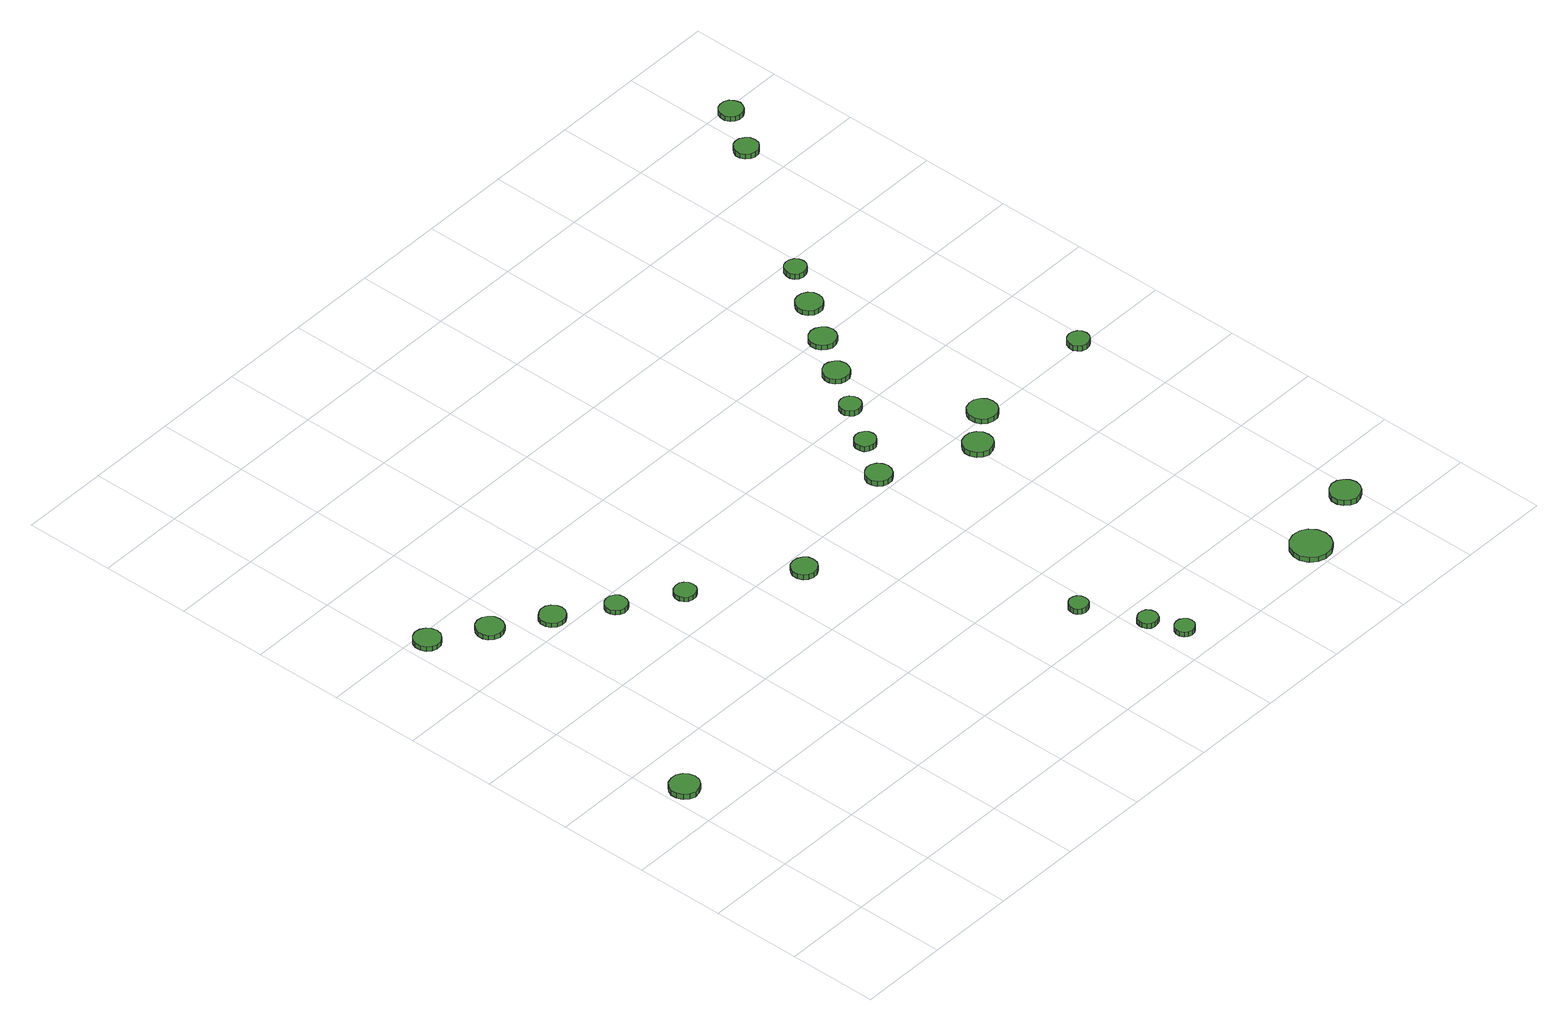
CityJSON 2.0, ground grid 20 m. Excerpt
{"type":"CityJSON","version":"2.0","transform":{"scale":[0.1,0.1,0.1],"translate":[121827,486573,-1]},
"CityObjects":{
"tree1":{"type":"SolitaryVegetationObject","attributes":{"function":"something"},"geometry":[{"type":"MultiSurface","lod":"1","boundaries":[[[0,1,2,3,4,5,6,7,8,9,10,11,12,13,14]],[[15,16,17,18,19,20,21,22,23,24,25,26,27,28,29]],[[0,29,28,1]],[[1,28,27,2]],[[2,27,26,3]],[[3,26,25,4]],[[4,25,24,5]],[[5,24,23,6]],[[6,23,22,7]],[[7,22,21,8]],[[8,21,20,9]],[[9,20,19,10]],[[10,19,18,11]],[[11,18,17,12]],[[12,17,16,13]],[[13,16,15,14]],[[14,15,29,0]]]}]},
"tree2":{"type":"SolitaryVegetationObject","attributes":{"function":"something"},"geometry":[{"type":"MultiSurface","lod":"1","boundaries":[[[30,31,32,33,34,35,36,37,38,39,40,41,42,43,44]],[[45,46,47,48,49,50,51,52,53,54,55,56,57,58,59]],[[30,59,58,31]],[[31,58,57,32]],[[32,57,56,33]],[[33,56,55,34]],[[34,55,54,35]],[[35,54,53,36]],[[36,53,52,37]],[[37,52,51,38]],[[38,51,50,39]],[[39,50,49,40]],[[40,49,48,41]],[[41,48,47,42]],[[42,47,46,43]],[[43,46,45,44]],[[44,45,59,30]]]}]},
"tree3":{"type":"SolitaryVegetationObject","attributes":{"function":"something"},"geometry":[{"type":"MultiSurface","lod":"1","boundaries":[[[60,61,62,63,64,65,66,67,68,69,70,71,72,73,74]],[[75,76,77,78,79,80,81,82,83,84,85,86,87,88,89]],[[60,89,88,61]],[[61,88,87,62]],[[62,87,86,63]],[[63,86,85,64]],[[64,85,84,65]],[[65,84,83,66]],[[66,83,82,67]],[[67,82,81,68]],[[68,81,80,69]],[[69,80,79,70]],[[70,79,78,71]],[[71,78,77,72]],[[72,77,76,73]],[[73,76,75,74]],[[74,75,89,60]]]}]},
"tree4":{"type":"SolitaryVegetationObject","attributes":{"function":"something"},"geometry":[{"type":"MultiSurface","lod":"1","boundaries":[[[90,91,92,93,94,95,96,97,98,99,100,101,102,103,104]],[[105,106,107,108,109,110,111,112,113,114,115,116,117,118,119]],[[90,119,118,91]],[[91,118,117,92]],[[92,117,116,93]],[[93,116,115,94]],[[94,115,114,95]],[[95,114,113,96]],[[96,113,112,97]],[[97,112,111,98]],[[98,111,110,99]],[[99,110,109,100]],[[100,109,108,101]],[[101,108,107,102]],[[102,107,106,103]],[[103,106,105,104]],[[104,105,119,90]]]}]},
"tree5":{"type":"SolitaryVegetationObject","attributes":{"function":"something"},"geometry":[{"type":"MultiSurface","lod":"1","boundaries":[[[120,121,122,123,124,125,126,127,128,129,130,131,132,133,134]],[[135,136,137,138,139,140,141,142,143,144,145,146,147,148,149]],[[120,149,148,121]],[[121,148,147,122]],[[122,147,146,123]],[[123,146,145,124]],[[124,145,144,125]],[[125,144,143,126]],[[126,143,142,127]],[[127,142,141,128]],[[128,141,140,129]],[[129,140,139,130]],[[130,139,138,131]],[[131,138,137,132]],[[132,137,136,133]],[[133,136,135,134]],[[134,135,149,120]]]}]},
"tree6":{"type":"SolitaryVegetationObject","attributes":{"function":"something"},"geometry":[{"type":"MultiSurface","lod":"1","boundaries":[[[150,151,152,153,154,155,156,157,158,159,160,161,162,163,164]],[[165,166,167,168,169,170,171,172,173,174,175,176,177,178,179]],[[150,179,178,151]],[[151,178,177,152]],[[152,177,176,153]],[[153,176,175,154]],[[154,175,174,155]],[[155,174,173,156]],[[156,173,172,157]],[[157,172,171,158]],[[158,171,170,159]],[[159,170,169,160]],[[160,169,168,161]],[[161,168,167,162]],[[162,167,166,163]],[[163,166,165,164]],[[164,165,179,150]]]}]},
"tree7":{"type":"SolitaryVegetationObject","attributes":{"function":"something"},"geometry":[{"type":"MultiSurface","lod":"1","boundaries":[[[180,181,182,183,184,185,186,187,188,189,190,191,192,193,194]],[[195,196,197,198,199,200,201,202,203,204,205,206,207,208,209]],[[180,209,208,181]],[[181,208,207,182]],[[182,207,206,183]],[[183,206,205,184]],[[184,205,204,185]],[[185,204,203,186]],[[186,203,202,187]],[[187,202,201,188]],[[188,201,200,189]],[[189,200,199,190]],[[190,199,198,191]],[[191,198,197,192]],[[192,197,196,193]],[[193,196,195,194]],[[194,195,209,180]]]}]},
"tree8":{"type":"SolitaryVegetationObject","attributes":{"function":"something"},"geometry":[{"type":"MultiSurface","lod":"1","boundaries":[[[210,211,212,213,214,215,216,217,218,219,220,221,222,223,224]],[[225,226,227,228,229,230,231,232,233,234,235,236,237,238,239]],[[210,239,238,211]],[[211,238,237,212]],[[212,237,236,213]],[[213,236,235,214]],[[214,235,234,215]],[[215,234,233,216]],[[216,233,232,217]],[[217,232,231,218]],[[218,231,230,219]],[[219,230,229,220]],[[220,229,228,221]],[[221,228,227,222]],[[222,227,226,223]],[[223,226,225,224]],[[224,225,239,210]]]}]},
"tree9":{"type":"SolitaryVegetationObject","attributes":{"function":"something"},"geometry":[{"type":"MultiSurface","lod":"1","boundaries":[[[240,241,242,243,244,245,246,247,248,249,250,251,252,253,254]],[[255,256,257,258,259,260,261,262,263,264,265,266,267,268,269]],[[240,269,268,241]],[[241,268,267,242]],[[242,267,266,243]],[[243,266,265,244]],[[244,265,264,245]],[[245,264,263,246]],[[246,263,262,247]],[[247,262,261,248]],[[248,261,260,249]],[[249,260,259,250]],[[250,259,258,251]],[[251,258,257,252]],[[252,257,256,253]],[[253,256,255,254]],[[254,255,269,240]]]}]},
"tree10":{"type":"SolitaryVegetationObject","attributes":{"function":"something"},"geometry":[{"type":"MultiSurface","lod":"1","boundaries":[[[270,271,272,273,274,275,276,277,278,279,280,281,282,283,284]],[[285,286,287,288,289,290,291,292,293,294,295,296,297,298,299]],[[270,299,298,271]],[[271,298,297,272]],[[272,297,296,273]],[[273,296,295,274]],[[274,295,294,275]],[[275,294,293,276]],[[276,293,292,277]],[[277,292,291,278]],[[278,291,290,279]],[[279,290,289,280]],[[280,289,288,281]],[[281,288,287,282]],[[282,287,286,283]],[[283,286,285,284]],[[284,285,299,270]]]}]},
"tree11":{"type":"SolitaryVegetationObject","attributes":{"function":"something"},"geometry":[{"type":"MultiSurface","lod":"1","boundaries":[[[300,301,302,303,304,305,306,307,308,309,310,311,312,313,314]],[[315,316,317,318,319,320,321,322,323,324,325,326,327,328,329]],[[300,329,328,301]],[[301,328,327,302]],[[302,327,326,303]],[[303,326,325,304]],[[304,325,324,305]],[[305,324,323,306]],[[306,323,322,307]],[[307,322,321,308]],[[308,321,320,309]],[[309,320,319,310]],[[310,319,318,311]],[[311,318,317,312]],[[312,317,316,313]],[[313,316,315,314]],[[314,315,329,300]]]}]},
"tree12":{"type":"SolitaryVegetationObject","attributes":{"function":"something"},"geometry":[{"type":"MultiSurface","lod":"1","boundaries":[[[330,331,332,333,334,335,336,337,338,339,340,341,342,343,344]],[[345,346,347,348,349,350,351,352,353,354,355,356,357,358,359]],[[330,359,358,331]],[[331,358,357,332]],[[332,357,356,333]],[[333,356,355,334]],[[334,355,354,335]],[[335,354,353,336]],[[336,353,352,337]],[[337,352,351,338]],[[338,351,350,339]],[[339,350,349,340]],[[340,349,348,341]],[[341,348,347,342]],[[342,347,346,343]],[[343,346,345,344]],[[344,345,359,330]]]}]},
"tree13":{"type":"SolitaryVegetationObject","attributes":{"function":"something"},"geometry":[{"type":"MultiSurface","lod":"1","boundaries":[[[360,361,362,363,364,365,366,367,368,369,370,371,372,373,374]],[[375,376,377,378,379,380,381,382,383,384,385,386,387,388,389]],[[360,389,388,361]],[[361,388,387,362]],[[362,387,386,363]],[[363,386,385,364]],[[364,385,384,365]],[[365,384,383,366]],[[366,383,382,367]],[[367,382,381,368]],[[368,381,380,369]],[[369,380,379,370]],[[370,379,378,371]],[[371,378,377,372]],[[372,377,376,373]],[[373,376,375,374]],[[374,375,389,360]]]}]},
"tree14":{"type":"SolitaryVegetationObject","attributes":{"function":"something"},"geometry":[{"type":"MultiSurface","lod":"1","boundaries":[[[390,391,392,393,394,395,396,397,398,399,400,401,402,403,404]],[[405,406,407,408,409,410,411,412,413,414,415,416,417,418,419]],[[390,419,418,391]],[[391,418,417,392]],[[392,417,416,393]],[[393,416,415,394]],[[394,415,414,395]],[[395,414,413,396]],[[396,413,412,397]],[[397,412,411,398]],[[398,411,410,399]],[[399,410,409,400]],[[400,409,408,401]],[[401,408,407,402]],[[402,407,406,403]],[[403,406,405,404]],[[404,405,419,390]]]}]},
"tree15":{"type":"SolitaryVegetationObject","attributes":{"function":"something"},"geometry":[{"type":"MultiSurface","lod":"1","boundaries":[[[420,421,422,423,424,425,426,427,428,429,430,431,432,433,434]],[[435,436,437,438,439,440,441,442,443,444,445,446,447,448,449]],[[420,449,448,421]],[[421,448,447,422]],[[422,447,446,423]],[[423,446,445,424]],[[424,445,444,425]],[[425,444,443,426]],[[426,443,442,427]],[[427,442,441,428]],[[428,441,440,429]],[[429,440,439,430]],[[430,439,438,431]],[[431,438,437,432]],[[432,437,436,433]],[[433,436,435,434]],[[434,435,449,420]]]}]},
"tree16":{"type":"SolitaryVegetationObject","attributes":{"function":"something"},"geometry":[{"type":"MultiSurface","lod":"1","boundaries":[[[450,451,452,453,454,455,456,457,458,459,460,461,462,463,464]],[[465,466,467,468,469,470,471,472,473,474,475,476,477,478,479]],[[450,479,478,451]],[[451,478,477,452]],[[452,477,476,453]],[[453,476,475,454]],[[454,475,474,455]],[[455,474,473,456]],[[456,473,472,457]],[[457,472,471,458]],[[458,471,470,459]],[[459,470,469,460]],[[460,469,468,461]],[[461,468,467,462]],[[462,467,466,463]],[[463,466,465,464]],[[464,465,479,450]]]}]},
"tree17":{"type":"SolitaryVegetationObject","attributes":{"function":"something"},"geometry":[{"type":"MultiSurface","lod":"1","boundaries":[[[480,481,482,483,484,485,486,487,488,489,490,491,492,493,494]],[[495,496,497,498,499,500,501,502,503,504,505,506,507,508,509]],[[480,509,508,481]],[[481,508,507,482]],[[482,507,506,483]],[[483,506,505,484]],[[484,505,504,485]],[[485,504,503,486]],[[486,503,502,487]],[[487,502,501,488]],[[488,501,500,489]],[[489,500,499,490]],[[490,499,498,491]],[[491,498,497,492]],[[492,497,496,493]],[[493,496,495,494]],[[494,495,509,480]]]}]},
"tree18":{"type":"SolitaryVegetationObject","attributes":{"function":"something"},"geometry":[{"type":"MultiSurface","lod":"1","boundaries":[[[510,511,512,513,514,515,516,517,518,519,520,521,522,523,524]],[[525,526,527,528,529,530,531,532,533,534,535,536,537,538,539]],[[510,539,538,511]],[[511,538,537,512]],[[512,537,536,513]],[[513,536,535,514]],[[514,535,534,515]],[[515,534,533,516]],[[516,533,532,517]],[[517,532,531,518]],[[518,531,530,519]],[[519,530,529,520]],[[520,529,528,521]],[[521,528,527,522]],[[522,527,526,523]],[[523,526,525,524]],[[524,525,539,510]]]}]},
"tree19":{"type":"SolitaryVegetationObject","attributes":{"function":"something"},"geometry":[{"type":"MultiSurface","lod":"1","boundaries":[[[540,541,542,543,544,545,546,547,548,549,550,551,552,553,554]],[[555,556,557,558,559,560,561,562,563,564,565,566,567,568,569]],[[540,569,568,541]],[[541,568,567,542]],[[542,567,566,543]],[[543,566,565,544]],[[544,565,564,545]],[[545,564,563,546]],[[546,563,562,547]],[[547,562,561,548]],[[548,561,560,549]],[[549,560,559,550]],[[550,559,558,551]],[[551,558,557,552]],[[552,557,556,553]],[[553,556,555,554]],[[554,555,569,540]]]}]},
"tree20":{"type":"SolitaryVegetationObject","attributes":{"function":"something"},"geometry":[{"type":"MultiSurface","lod":"1","boundaries":[[[570,571,572,573,574,575,576,577,578,579,580,581,582,583,584]],[[585,586,587,588,589,590,591,592,593,594,595,596,597,598,599]],[[570,599,598,571]],[[571,598,597,572]],[[572,597,596,573]],[[573,596,595,574]],[[574,595,594,575]],[[575,594,593,576]],[[576,593,592,577]],[[577,592,591,578]],[[578,591,590,579]],[[579,590,589,580]],[[580,589,588,581]],[[581,588,587,582]],[[582,587,586,583]],[[583,586,585,584]],[[584,585,599,570]]]}]},
"tree21":{"type":"SolitaryVegetationObject","attributes":{"function":"something"},"geometry":[{"type":"MultiSurface","lod":"1","boundaries":[[[600,601,602,603,604,605,606,607,608,609,610,611,612,613,614]],[[615,616,617,618,619,620,621,622,623,624,625,626,627,628,629]],[[600,629,628,601]],[[601,628,627,602]],[[602,627,626,603]],[[603,626,625,604]],[[604,625,624,605]],[[605,624,623,606]],[[606,623,622,607]],[[607,622,621,608]],[[608,621,620,609]],[[609,620,619,610]],[[610,619,618,611]],[[611,618,617,612]],[[612,617,616,613]],[[613,616,615,614]],[[614,615,629,600]]]}]},
"tree22":{"type":"SolitaryVegetationObject","attributes":{"function":"something"},"geometry":[{"type":"MultiSurface","lod":"1","boundaries":[[[630,631,632,633,634,635,636,637,638,639,640,641,642,643,644]],[[645,646,647,648,649,650,651,652,653,654,655,656,657,658,659]],[[630,659,658,631]],[[631,658,657,632]],[[632,657,656,633]],[[633,656,655,634]],[[634,655,654,635]],[[635,654,653,636]],[[636,653,652,637]],[[637,652,651,638]],[[638,651,650,639]],[[639,650,649,640]],[[640,649,648,641]],[[641,648,647,642]],[[642,647,646,643]],[[643,646,645,644]],[[644,645,659,630]]]}]},
"tree23":{"type":"SolitaryVegetationObject","attributes":{"function":"something"},"geometry":[{"type":"MultiSurface","lod":"1","boundaries":[[[660,661,662,663,664,665,666,667,668,669,670,671,672,673,674]],[[675,676,677,678,679,680,681,682,683,684,685,686,687,688,689]],[[660,689,688,661]],[[661,688,687,662]],[[662,687,686,663]],[[663,686,685,664]],[[664,685,684,665]],[[665,684,683,666]],[[666,683,682,667]],[[667,682,681,668]],[[668,681,680,669]],[[669,680,679,670]],[[670,679,678,671]],[[671,678,677,672]],[[672,677,676,673]],[[673,676,675,674]],[[674,675,689,660]]]}]},
"tree24":{"type":"SolitaryVegetationObject","attributes":{"function":"something"},"geometry":[{"type":"MultiSurface","lod":"1","boundaries":[[[690,691,692,693,694,695,696,697,698,699,700,701,702,703,704]],[[705,706,707,708,709,710,711,712,713,714,715,716,717,718,719]],[[690,719,718,691]],[[691,718,717,692]],[[692,717,716,693]],[[693,716,715,694]],[[694,715,714,695]],[[695,714,713,696]],[[696,713,712,697]],[[697,712,711,698]],[[698,711,710,699]],[[699,710,709,700]],[[700,709,708,701]],[[701,708,707,702]],[[702,707,706,703]],[[703,706,705,704]],[[704,705,719,690]]]}]}
},
"vertices":[
[67,492,28],[64,505,28],[56,516,28],[44,523,28],[31,524,28],[18,520,28],[8,511,28],[3,499,28],[3,486,28],[8,473,28],[18,464,28],[31,460,28],[44,462,28],[56,468,28],[64,479,28],[64,479,15],[56,468,15],[44,462,15],[31,460,15],[18,464,15],[8,473,15],[3,486,15],[3,499,15],[8,511,15],[18,520,15],[31,524,15],[44,523,15],[56,516,15],[64,505,15],[67,492,15],
[74,1175,19],[71,1187,19],[64,1197,19],[54,1203,19],[41,1205,19],[30,1201,19],[21,1193,19],[16,1182,19],[16,1169,19],[21,1158,19],[30,1150,19],[41,1146,19],[54,1147,19],[64,1154,19],[71,1163,19],[71,1163,8],[64,1154,8],[54,1147,8],[41,1146,8],[30,1150,8],[21,1158,8],[16,1169,8],[16,1182,8],[21,1193,8],[30,1201,8],[41,1205,8],[54,1203,8],[64,1197,8],[71,1187,8],[74,1175,8],
[182,1106,19],[180,1118,19],[172,1128,19],[162,1134,19],[149,1136,19],[137,1132,19],[128,1123,19],[123,1112,19],[123,1099,19],[128,1088,19],[137,1080,19],[149,1076,19],[162,1077,19],[172,1083,19],[180,1094,19],[180,1094,8],[172,1083,8],[162,1077,8],[149,1076,8],[137,1080,8],[128,1088,8],[123,1099,8],[123,1112,8],[128,1123,8],[137,1132,8],[149,1136,8],[162,1134,8],[172,1128,8],[180,1118,8],[182,1106,8],
[289,1036,19],[287,1047,19],[280,1057,19],[270,1063,19],[258,1064,19],[247,1060,19],[238,1053,19],[233,1042,19],[233,1030,19],[238,1020,19],[247,1012,19],[258,1008,19],[270,1009,19],[280,1015,19],[287,1025,19],[287,1025,8],[280,1015,8],[270,1009,8],[258,1008,8],[247,1012,8],[238,1020,8],[233,1030,8],[233,1042,8],[238,1053,8],[247,1060,8],[258,1064,8],[270,1063,8],[280,1057,8],[287,1047,8],[289,1036,8],
[394,964,19],[392,974,19],[386,982,19],[378,987,19],[367,988,19],[358,985,19],[350,978,19],[346,969,19],[346,959,19],[350,950,19],[358,943,19],[367,940,19],[378,941,19],[386,946,19],[392,954,19],[392,954,8],[386,946,8],[378,941,8],[367,940,8],[358,943,8],[350,950,8],[346,959,8],[346,969,8],[350,978,8],[358,985,8],[367,988,8],[378,987,8],[386,982,8],[392,974,8],[394,964,8],
[513,888,19],[511,897,19],[505,905,19],[497,910,19],[487,911,19],[477,908,19],[470,902,19],[466,893,19],[466,883,19],[470,874,19],[477,867,19],[487,864,19],[497,865,19],[505,870,19],[511,878,19],[511,878,8],[505,870,8],[497,865,8],[487,864,8],[477,867,8],[470,874,8],[466,883,8],[466,893,8],[470,902,8],[477,908,8],[487,911,8],[497,910,8],[505,905,8],[511,897,8],[513,888,8],
[720,753,26],[718,764,26],[711,773,26],[701,779,26],[689,780,26],[678,777,26],[670,769,26],[665,759,26],[665,747,26],[670,736,26],[678,729,26],[689,725,26],[701,726,26],[711,732,26],[718,741,26],[718,741,14],[711,732,14],[701,726,14],[689,725,14],[678,729,14],[670,736,14],[665,747,14],[665,759,14],[670,769,14],[678,777,14],[689,780,14],[701,779,14],[711,773,14],[718,764,14],[720,753,14],
[980,267,32],[978,276,32],[973,283,32],[966,287,32],[957,288,32],[949,285,32],[942,279,32],[939,271,32],[939,263,32],[942,255,32],[949,249,32],[957,246,32],[966,247,32],[973,251,32],[978,258,32],[978,258,19],[973,251,19],[966,247,19],[957,246,19],[949,249,19],[942,255,19],[939,263,19],[939,271,19],[942,279,19],[949,285,19],[957,288,19],[966,287,19],[973,283,19],[978,276,19],[980,267,19],
[1041,137,29],[1039,146,29],[1034,154,29],[1026,158,29],[1017,159,29],[1008,156,29],[1001,150,29],[998,142,29],[998,133,29],[1001,125,29],[1008,119,29],[1017,116,29],[1026,117,29],[1034,121,29],[1039,129,29],[1039,129,17],[1034,121,17],[1026,117,17],[1017,116,17],[1008,119,17],[1001,125,17],[998,133,17],[998,142,17],[1001,150,17],[1008,156,17],[1017,159,17],[1026,158,17],[1034,154,17],[1039,146,17],[1041,137,17],
[1068,65,30],[1067,74,30],[1061,81,30],[1054,85,30],[1045,86,30],[1036,83,30],[1030,77,30],[1026,69,30],[1026,61,30],[1030,52,30],[1036,46,30],[1045,44,30],[1054,45,30],[1061,49,30],[1067,56,30],[1067,56,18],[1061,49,18],[1054,45,18],[1045,44,18],[1036,46,18],[1030,52,18],[1026,61,18],[1026,69,18],[1030,77,18],[1036,83,18],[1045,86,18],[1054,85,18],[1061,81,18],[1067,74,18],[1068,65,18],
[1030,827,29],[1027,839,29],[1020,849,29],[1010,855,29],[998,856,29],[987,852,29],[978,844,29],[973,833,29],[973,822,29],[978,811,29],[987,803,29],[998,799,29],[1010,800,29],[1020,806,29],[1027,816,29],[1027,816,17],[1020,806,17],[1010,800,17],[998,799,17],[987,803,17],[978,811,17],[973,822,17],[973,833,17],[978,844,17],[987,852,17],[998,856,17],[1010,855,17],[1020,849,17],[1027,839,17],[1030,827,17],
[1086,916,27],[1084,926,27],[1078,933,27],[1070,938,27],[1060,939,27],[1051,936,27],[1043,930,27],[1040,921,27],[1040,911,27],[1043,902,27],[1051,896,27],[1060,893,27],[1070,894,27],[1078,899,27],[1084,907,27],[1084,907,14],[1078,899,14],[1070,894,14],[1060,893,14],[1051,896,14],[1043,902,14],[1040,911,14],[1040,921,14],[1043,930,14],[1051,936,14],[1060,939,14],[1070,938,14],[1078,933,14],[1084,926,14],[1086,916,14],
[1449,47,23],[1445,65,23],[1435,80,23],[1419,89,23],[1401,91,23],[1383,85,23],[1370,73,23],[1362,56,23],[1362,38,23],[1370,21,23],[1383,9,23],[1401,3,23],[1419,5,23],[1435,14,23],[1445,29,23],[1445,29,11],[1435,14,11],[1419,5,11],[1401,3,11],[1383,9,11],[1370,21,11],[1362,38,11],[1362,56,11],[1370,73,11],[1383,85,11],[1401,91,11],[1419,89,11],[1435,80,11],[1445,65,11],[1449,47,11],
[1230,739,31],[1228,752,31],[1220,763,31],[1208,770,31],[1195,771,31],[1182,767,31],[1172,758,31],[1167,746,31],[1167,733,31],[1172,720,31],[1182,711,31],[1195,707,31],[1208,709,31],[1220,715,31],[1228,726,31],[1228,726,18],[1220,715,18],[1208,709,18],[1195,707,18],[1182,711,18],[1172,720,18],[1167,733,18],[1167,746,18],[1172,758,18],[1182,767,18],[1195,771,18],[1208,770,18],[1220,763,18],[1228,752,18],[1230,739,18],
[1150,1011,24],[1148,1021,24],[1143,1029,24],[1134,1034,24],[1125,1035,24],[1115,1032,24],[1108,1025,24],[1104,1016,24],[1104,1006,24],[1108,998,24],[1115,991,24],[1125,988,24],[1134,989,24],[1143,994,24],[1148,1002,24],[1148,1002,11],[1143,994,11],[1134,989,11],[1125,988,11],[1115,991,11],[1108,998,11],[1104,1006,11],[1104,1016,11],[1108,1025,11],[1115,1032,11],[1125,1035,11],[1134,1034,11],[1143,1029,11],[1148,1021,11],[1150,1011,11],
[1216,1101,22],[1213,1113,22],[1206,1122,22],[1196,1128,22],[1184,1130,22],[1173,1126,22],[1164,1118,22],[1159,1107,22],[1159,1095,22],[1164,1084,22],[1173,1076,22],[1184,1073,22],[1196,1074,22],[1206,1080,22],[1213,1089,22],[1213,1089,10],[1206,1080,10],[1196,1074,10],[1184,1073,10],[1173,1076,10],[1164,1084,10],[1159,1095,10],[1159,1107,10],[1164,1118,10],[1173,1126,10],[1184,1130,10],[1196,1128,10],[1206,1122,10],[1213,1113,10],[1216,1101,10],
[1312,799,31],[1310,812,31],[1302,823,31],[1290,830,31],[1277,831,31],[1264,827,31],[1254,818,31],[1249,806,31],[1249,792,31],[1254,780,31],[1264,771,31],[1277,767,31],[1290,768,31],[1302,775,31],[1310,786,31],[1310,786,19],[1302,775,19],[1290,768,19],[1277,767,19],[1264,771,19],[1254,780,19],[1249,792,19],[1249,806,19],[1254,818,19],[1264,827,19],[1277,831,19],[1290,830,19],[1302,823,19],[1310,812,19],[1312,799,19],
[1279,1191,20],[1276,1203,20],[1269,1212,20],[1258,1218,20],[1246,1220,20],[1235,1216,20],[1226,1208,20],[1221,1197,20],[1221,1185,20],[1226,1174,20],[1235,1166,20],[1246,1162,20],[1258,1163,20],[1269,1169,20],[1276,1179,20],[1276,1179,8],[1269,1169,8],[1258,1163,8],[1246,1162,8],[1235,1166,8],[1226,1174,8],[1221,1185,8],[1221,1197,8],[1226,1208,8],[1235,1216,8],[1246,1220,8],[1258,1218,8],[1269,1212,8],[1276,1203,8],[1279,1191,8],
[1610,107,18],[1607,120,18],[1599,131,18],[1587,138,18],[1574,140,18],[1561,135,18],[1551,126,18],[1545,114,18],[1545,100,18],[1551,88,18],[1561,79,18],[1574,74,18],[1587,76,18],[1599,83,18],[1607,94,18],[1607,94,5],[1599,83,5],[1587,76,5],[1574,74,5],[1561,79,5],[1551,88,5],[1545,100,5],[1545,114,5],[1551,126,5],[1561,135,5],[1574,140,5],[1587,138,5],[1599,131,5],[1607,120,5],[1610,107,5],
[1340,1280,20],[1338,1292,20],[1331,1302,20],[1320,1308,20],[1308,1309,20],[1297,1306,20],[1288,1297,20],[1283,1286,20],[1283,1274,20],[1288,1263,20],[1297,1255,20],[1308,1252,20],[1320,1253,20],[1331,1259,20],[1338,1269,20],[1338,1269,8],[1331,1259,8],[1320,1253,8],[1308,1252,8],[1297,1255,8],[1288,1263,8],[1283,1274,8],[1283,1286,8],[1288,1297,8],[1297,1306,8],[1308,1309,8],[1320,1308,8],[1331,1302,8],[1338,1292,8],[1340,1280,8],
[1398,1371,20],[1396,1381,20],[1390,1389,20],[1381,1394,20],[1372,1395,20],[1362,1392,20],[1355,1385,20],[1351,1376,20],[1351,1366,20],[1355,1357,20],[1362,1351,20],[1372,1348,20],[1381,1349,20],[1390,1354,20],[1396,1362,20],[1396,1362,7],[1390,1354,7],[1381,1349,7],[1372,1348,7],[1362,1351,7],[1355,1357,7],[1351,1366,7],[1351,1376,7],[1355,1385,7],[1362,1392,7],[1372,1395,7],[1381,1394,7],[1390,1389,7],[1396,1381,7],[1398,1371,7],
[1595,801,26],[1593,811,26],[1587,819,26],[1578,824,26],[1569,825,26],[1559,822,26],[1552,815,26],[1548,806,26],[1548,796,26],[1552,788,26],[1559,781,26],[1569,778,26],[1578,779,26],[1587,784,26],[1593,792,26],[1593,792,13],[1587,784,13],[1578,779,13],[1569,778,13],[1559,781,13],[1552,788,13],[1548,796,13],[1548,806,13],[1552,815,13],[1559,822,13],[1569,825,13],[1578,824,13],[1587,819,13],[1593,811,13],[1595,801,13],
[1614,1687,19],[1612,1698,19],[1605,1706,19],[1596,1712,19],[1585,1713,19],[1575,1710,19],[1567,1702,19],[1562,1692,19],[1562,1682,19],[1567,1672,19],[1575,1664,19],[1585,1661,19],[1596,1662,19],[1605,1668,19],[1612,1676,19],[1612,1676,7],[1605,1668,7],[1596,1662,7],[1585,1661,7],[1575,1664,7],[1567,1672,7],[1562,1682,7],[1562,1692,7],[1567,1702,7],[1575,1710,7],[1585,1713,7],[1596,1712,7],[1605,1706,7],[1612,1698,7],[1614,1687,7],
[1680,1784,19],[1677,1795,19],[1671,1804,19],[1662,1809,19],[1651,1810,19],[1641,1807,19],[1633,1800,19],[1629,1790,19],[1629,1779,19],[1633,1769,19],[1641,1762,19],[1651,1759,19],[1662,1760,19],[1671,1765,19],[1677,1774,19],[1677,1774,7],[1671,1765,7],[1662,1760,7],[1651,1759,7],[1641,1762,7],[1633,1769,7],[1629,1779,7],[1629,1790,7],[1633,1800,7],[1641,1807,7],[1651,1810,7],[1662,1809,7],[1671,1804,7],[1677,1795,7],[1680,1784,7]
]}
